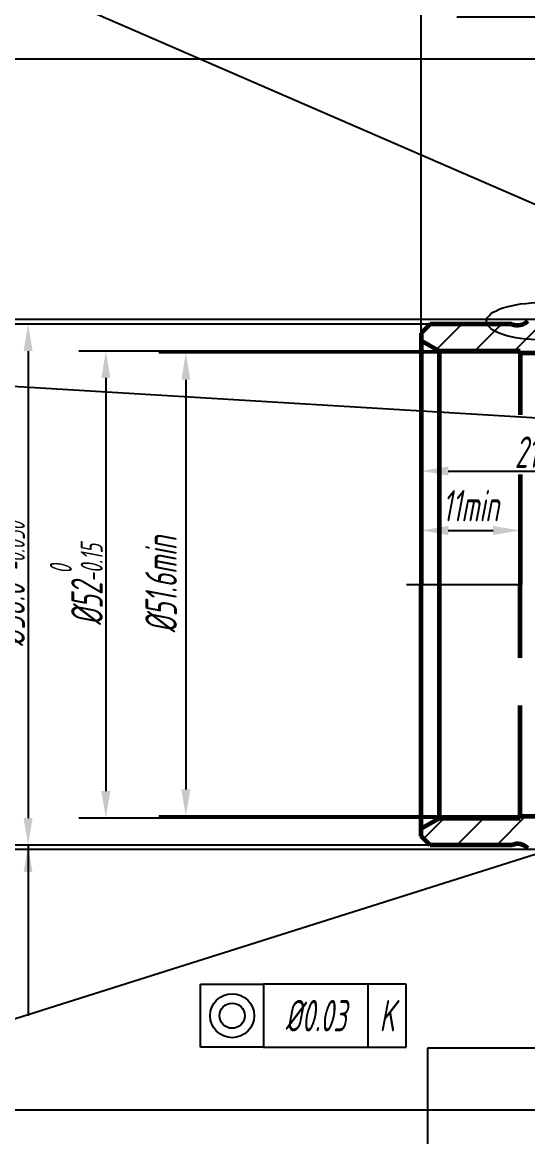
# Model space of a CAD drawing. Header units: millimetres. Extents: x 74 to 3431, y 5 to 1436.
# Drawn here: x 143.3 to 199.5, y 107.7 to 231.8 of the extents above; entities that cross this region are included whole.
import ezdxf
from ezdxf.enums import TextEntityAlignment as Align

# ---------------------------------------------------------------- set-up
doc = ezdxf.new("R2010")
doc.units = ezdxf.units.MM
doc.header["$LTSCALE"] = 10
doc.header["$MEASUREMENT"] = 0
doc.linetypes.add('G', pattern=[2, 1.25, -0.25, 0.25, -0.25])
doc.layers.get('0').update_dxf_attribs({"lineweight": 60})
doc.layers.get('Defpoints').update_dxf_attribs({"lineweight": 25})
for name, color, linetype, lineweight in [('02', 1, 'Continuous', 25), ('05', 4, 'G', 25), ('08', 1, 'Continuous', 25)]:
    doc.layers.add(name, color=color, linetype=linetype, lineweight=lineweight)
doc.layers.add('14', color=3, linetype='Continuous')
doc.styles.get("Standard").update_dxf_attribs({"font": 'gbeitc', "width": 0.707, "bigfont": 'gbcbig.shx'})
doc.dimstyles.new('INTE', dxfattribs={"dimtxt": 3.5, "dimasz": 3, "dimexe": 3, "dimexo": 0, "dimgap": 1, "dimtad": 1, "dimdec": 8, "dimdsep": 46, "dimtxsty": 'Standard', "dimcen": 0, "dimclrd": 1, "dimclre": 1, "dimclrt": 3, "dimaunit": 1, "dimadec": 0, "dimazin": 0, "dimtfac": 1, "dimtmove": 0, "dimatfit": 0, "dimfxl": 1, "dimarcsym": 0})

# ---------------------------------------------------------------- blocks, each defined once
blk = doc.blocks.new('*D202')
at = {"layer": '02', "color": 1, "lineweight": -2}
for p, q in [((205.7, 227.71), (124.59, 227.71)), ((127.59, 224.71), (127.59, 113.71)), ((205.7, 110.71), (124.59, 110.71))]:
    blk.add_line(p, q, dxfattribs=at)
at = {"layer": '02', "color": 1}
for points in [[(127.09, 224.71), (128.09, 224.71), (127.59, 227.71)], [(127.09, 113.71), (128.09, 113.71), (127.59, 110.71)]]:
    blk.add_solid(points, dxfattribs=at)
at = {"layer": 'Defpoints', "color": 0}
for p in [(205.7, 227.71), (127.59, 110.71), (205.7, 110.71)]:
    blk.add_point(p, dxfattribs=at)
at = {"layer": '02', "color": 3, "insert": (124.84, 169.21), "char_height": 3.5, "attachment_point": 5, "rotation": 90}
blk.add_mtext('%%c117.0%%p0.2', dxfattribs=at)
blk = doc.blocks.new('*D203')
at = {"layer": '02', "color": 1, "lineweight": -2}
for p, q in [((188.7, 198.21), (140.97, 198.21)), ((143.97, 195.21), (143.97, 143.21)), ((188.7, 140.21), (140.97, 140.21))]:
    blk.add_line(p, q, dxfattribs=at)
at = {"layer": '02', "color": 1}
for points in [[(143.47, 195.21), (144.47, 195.21), (143.97, 198.21)], [(143.47, 143.21), (144.47, 143.21), (143.97, 140.21)]]:
    blk.add_solid(points, dxfattribs=at)
at = {"layer": 'Defpoints', "color": 0}
for p in [(188.7, 198.21), (143.97, 140.21), (188.7, 140.21)]:
    blk.add_point(p, dxfattribs=at)
at = {"layer": '02', "color": 3, "insert": (140.67, 169.28), "char_height": 3.5, "attachment_point": 5, "rotation": 90}
blk.add_mtext('%%c58.0 {\\C1;\\H0.7x;\\S 0^ -0.050;}', dxfattribs=at)
blk = doc.blocks.new('*D204')
at = {"layer": '02', "color": 1, "lineweight": -2}
for p, q in [((200.86, 198.71), (131.9, 198.71)), ((134.9, 142.71), (134.9, 195.71)), ((200.72, 139.71), (131.9, 139.71))]:
    blk.add_line(p, q, dxfattribs=at)
at = {"layer": '02', "color": 1}
for points in [[(134.4, 195.71), (135.4, 195.71), (134.9, 198.71)], [(134.4, 142.71), (135.4, 142.71), (134.9, 139.71)]]:
    blk.add_solid(points, dxfattribs=at)
at = {"layer": 'Defpoints', "color": 0}
for p in [(134.9, 198.71), (200.86, 198.71), (200.72, 139.71)]:
    blk.add_point(p, dxfattribs=at)
at = {"layer": '02', "color": 3, "insert": (131.6, 169.21), "char_height": 3.5, "attachment_point": 5, "rotation": 90}
blk.add_mtext('%%c59.0 {\\C1;\\H0.7x;\\S 0^ -0.033;}', dxfattribs=at)
blk = doc.blocks.new('*D205')
at = {"layer": '02', "color": 1, "lineweight": -2}
for p, q in [((189.7, 195.21), (149.62, 195.21)), ((152.62, 192.21), (152.62, 146.21)), ((189.7, 143.21), (149.62, 143.21))]:
    blk.add_line(p, q, dxfattribs=at)
at = {"layer": '02', "color": 1}
for points in [[(152.12, 192.21), (153.12, 192.21), (152.62, 195.21)], [(152.12, 146.21), (153.12, 146.21), (152.62, 143.21)]]:
    blk.add_solid(points, dxfattribs=at)
at = {"layer": 'Defpoints', "color": 0}
for p in [(189.7, 195.21), (152.62, 143.21), (189.7, 143.21)]:
    blk.add_point(p, dxfattribs=at)
at = {"layer": '02', "color": 3, "insert": (149.33, 169.21), "char_height": 3.5, "attachment_point": 5, "rotation": 90}
blk.add_mtext('%%c52{\\C1;\\H0.7x;\\S 0^ -0.15;}', dxfattribs=at)
blk = doc.blocks.new('*D206')
at = {"layer": '02', "color": 1, "lineweight": -2}
for p, q in [((198.7, 195.01), (158.52, 195.01)), ((161.52, 192.01), (161.52, 146.41)), ((198.7, 143.41), (158.52, 143.41))]:
    blk.add_line(p, q, dxfattribs=at)
at = {"layer": '02', "color": 1}
for points in [[(161.02, 192.01), (162.02, 192.01), (161.52, 195.01)], [(161.02, 146.41), (162.02, 146.41), (161.52, 143.41)]]:
    blk.add_solid(points, dxfattribs=at)
at = {"layer": 'Defpoints', "color": 0}
for p in [(198.7, 195.01), (161.52, 143.41), (198.7, 143.41)]:
    blk.add_point(p, dxfattribs=at)
at = {"layer": '02', "color": 3, "insert": (158.77, 169.21), "char_height": 3.5, "attachment_point": 5, "rotation": 90}
blk.add_mtext('%%c51.6min', dxfattribs=at)
blk = doc.blocks.new('*D207')
at = {"layer": '02', "color": 1, "lineweight": -2}
for p, q in [((209.5, 185.23), (209.5, 178.85)), ((187.7, 184.68), (187.7, 178.85)), ((190.7, 181.85), (206.5, 181.85))]:
    blk.add_line(p, q, dxfattribs=at)
at = {"layer": '02', "color": 1}
for points in [[(190.7, 182.35), (190.7, 181.35), (187.7, 181.85)], [(206.5, 182.35), (206.5, 181.35), (209.5, 181.85)]]:
    blk.add_solid(points, dxfattribs=at)
at = {"layer": 'Defpoints', "color": 0}
for p in [(209.5, 185.23), (187.7, 184.68), (209.5, 181.85)]:
    blk.add_point(p, dxfattribs=at)
at = {"layer": '02', "color": 3, "insert": (202.21, 185.14), "char_height": 3.5, "attachment_point": 5}
blk.add_mtext('21.8{\\C1;\\H0.7x;\\S 0^ -0.3;}', dxfattribs=at)
blk = doc.blocks.new('*D208')
at = {"layer": '02', "color": 1, "lineweight": -2}
for p, q in [((187.7, 174.87), (187.7, 178.23)), ((198.7, 174.69), (198.7, 178.23)), ((190.7, 175.23), (195.7, 175.23))]:
    blk.add_line(p, q, dxfattribs=at)
at = {"layer": '02', "color": 1}
for points in [[(190.7, 175.73), (190.7, 174.73), (187.7, 175.23)], [(195.7, 175.73), (195.7, 174.73), (198.7, 175.23)]]:
    blk.add_solid(points, dxfattribs=at)
at = {"layer": 'Defpoints', "color": 0}
for p in [(198.7, 175.23), (187.7, 174.87), (198.7, 174.69)]:
    blk.add_point(p, dxfattribs=at)
at = {"layer": '02', "color": 3, "insert": (193.2, 177.98), "char_height": 3.5, "attachment_point": 5}
blk.add_mtext('11min', dxfattribs=at)
blk = doc.blocks.new('*D209')
at = {"layer": '02', "color": 1, "lineweight": -2}
for p, q in [((204.7, 224.21), (204.7, 240.53)), ((205.7, 223.21), (205.7, 240.53)), ((201.7, 237.53), (196.17, 237.53)), ((205.7, 237.53), (204.7, 237.53)), ((208.7, 237.53), (211.7, 237.53))]:
    blk.add_line(p, q, dxfattribs=at)
at = {"layer": '02', "color": 1}
for points in [[(201.7, 238.03), (201.7, 237.03), (204.7, 237.53)], [(208.7, 238.03), (208.7, 237.03), (205.7, 237.53)]]:
    blk.add_solid(points, dxfattribs=at)
at = {"layer": 'Defpoints', "color": 0}
for p in [(204.7, 237.53), (204.7, 224.21), (205.7, 223.21)]:
    blk.add_point(p, dxfattribs=at)
at = {"layer": '02', "color": 3, "insert": (197.43, 240.28), "char_height": 3.5, "attachment_point": 5}
blk.add_mtext('1', dxfattribs=at)
blk = doc.blocks.new('*D210')
at = {"layer": '02', "color": 1, "lineweight": -2}
for p, q in [((187.7, 197.21), (187.7, 266.52)), ((204.7, 226.71), (204.7, 266.52)), ((190.7, 263.52), (201.7, 263.52))]:
    blk.add_line(p, q, dxfattribs=at)
at = {"layer": '02', "color": 1}
for points in [[(190.7, 264.02), (190.7, 263.02), (187.7, 263.52)], [(201.7, 264.02), (201.7, 263.02), (204.7, 263.52)]]:
    blk.add_solid(points, dxfattribs=at)
at = {"layer": 'Defpoints', "color": 0}
for p in [(204.7, 263.52), (204.7, 226.71), (187.7, 197.21)]:
    blk.add_point(p, dxfattribs=at)
at = {"layer": '02', "color": 3, "insert": (196.2, 266.82), "char_height": 3.5, "attachment_point": 5}
blk.add_mtext('17 {\\H0.7x;\\S 0^ -0.10;}', dxfattribs=at)
blk = doc.blocks.new('*U31', base_point=(51.6, 123.78))
at = {"layer": '14', "color": 1}
for p, q in [((51.6, 120.28), (51.6, 127.28)), ((51.6, 127.28), (58.6, 127.28)), ((58.6, 127.28), (58.6, 120.28)), ((70.25, 127.28), (58.6, 127.28)), ((70.25, 120.28), (70.25, 127.28)), ((74.47, 127.28), (70.25, 127.28)), ((74.47, 120.28), (74.47, 127.28)), ((58.6, 120.28), (51.6, 120.28)), ((58.6, 120.28), (70.25, 120.28)), ((70.25, 120.28), (74.47, 120.28))]:
    blk.add_line(p, q, dxfattribs=at)
at = {"layer": '14', "color": 3}
for radius in [2.45, 1.4]:
    blk.add_circle((55.1, 123.78), radius, dxfattribs=at)
at = {"layer": '14', "color": 3, "width": 0.707}
for s, p in [('%%c0.03', (64.42, 123.78)), ('K', (72.36, 123.78))]:
    blk.add_text(s, height=3.5, dxfattribs=at).set_placement(p, align=Align.MIDDLE_CENTER)
blk = doc.blocks.new('*D216')
at = {"layer": '02', "color": 1, "lineweight": -2}
for p, q in [((201.58, 232.37), (191.66, 232.37)), ((203.35, 229.95), (201.58, 232.37)), ((205.7, 226.71), (205.11, 227.52))]:
    blk.add_line(p, q, dxfattribs=at)
at = {"layer": '02', "color": 1}
blk.add_solid([(203.75, 230.24), (202.94, 229.65), (205.11, 227.52)], dxfattribs=at)
at = {"layer": 'Defpoints', "color": 0}
for p in [(205.11, 227.52), (205.7, 226.71)]:
    blk.add_point(p, dxfattribs=at)
at = {"layer": '02', "color": 3, "insert": (196.12, 235.12), "char_height": 3.5, "attachment_point": 5}
blk.add_mtext('R1{\\C1;%%p0.25}', dxfattribs=at)

msp = doc.modelspace()

# ---------------------------------------------------------------- linework, layer by layer
for p, q in [((188.70171824, 198.21251821), (187.70171824, 197.21251821)), ((197.7939967, 198.21251821), (188.70171824, 198.21251821)), ((187.70171824, 197.21251821), (187.70171824, 169.21251821)), ((187.70171824, 196.36721875), (189.70171824, 195.21251821)), ((189.70171824, 195.21251821), (198.70171824, 195.21251821)), ((189.70171824, 195.21251821), (189.70171824, 143.21251821)), ((198.70171824, 195.21251821), (198.70171824, 188.10893493)), ((198.70171824, 195.01251821), (209.50171824, 195.01251821)), ((198.70171824, 181.46024294), (198.70171824, 169.21251821)), ((187.70171824, 141.21251821), (187.70171824, 169.21251821)), ((198.70171824, 161.06615004), (198.70171824, 169.21251821)), ((198.70171824, 143.21251821), (198.70171824, 155.72983793)), ((187.70171824, 142.05781767), (189.70171824, 143.21251821)), ((189.70171824, 143.21251821), (198.70171824, 143.21251821)), ((198.70171824, 143.41251821), (209.50171824, 143.41251821)), ((188.70171824, 140.21251821), (187.70171824, 141.21251821)), ((197.7939967, 140.21251821), (188.70171824, 140.21251821))]:
    msp.add_line(p, q)
for centre, start, end in [((198.41397654, 199.68751821), 247.2017519003, 315), ((198.41397654, 138.73751821), 45, 112.7982480997)]:
    msp.add_arc(centre, 1.6, start, end)
at = {"layer": '02'}
for p, q in [((209.01791659, 207.72937179), (114.67291562, 248.76671216)), ((199.37900654, 196.52459384), (201.5669309, 198.71251821)), ((189.40145386, 195.38587593), (192.22809614, 198.21251821)), ((193.64751352, 195.21251821), (195.87083316, 197.43583785)), ((195.87083316, 197.43583785), (196.64751352, 198.21251821)), ((198.0669309, 195.21251821), (199.37900654, 196.52459384)), ((214.13135102, 186.90267753), (114.67291562, 192.90992807)), ((216.73305428, 144.35260269), (114.67291562, 112.06382457)), ((187.98141148, 140.93282496), (190.26110473, 143.21251821)), ((191.68052211, 140.21251821), (194.68052211, 143.21251821)), ((196.09993949, 140.21251821), (199.29993949, 143.41251821))]:
    msp.add_line(p, q, dxfattribs=at)
at = {"layer": '05'}
msp.add_line((186.05712279, 169.21251821), (253.51112188, 169.21251821), dxfattribs=at)
at = {"layer": '08'}
msp.add_ellipse((201.18238676, 198.52190004), major_axis=(-6.22022122, 0), ratio=0.3355089375, dxfattribs=at)
at = {"layer": '14', "color": 1}
msp.add_lwpolyline([(134.97516973, 139.71251821, 0, 0.75, 0), (134.97516973, 136.71251821, 0, 0, 0), (134.97516973, 121.21574365, 0, 0, 0), (163.16484599, 121.21574365, 0, 0, 0)], format="xyseb", dxfattribs=at)

# ---------------------------------------------------------------- block references
at = {"layer": '14'}
msp.add_blockref('*U31', (163.16484599, 121.21574365), dxfattribs=at)

# ---------------------------------------------------------------- dimensions: what is measured, and where the dimension line sits
at = {"layer": '02'}
for base, p1, p2, text, picture, middle in [((204.70171824, 263.52463946), (187.70171824, 197.21251821), (204.70171824, 226.71251821), '17 {\\H0.7x;\\S 0^ -0.10;}', '*D210', (196.20171824, 266.82151446)), ((198.70171824, 175.23131749), (187.70171824, 174.86781162), (198.70171824, 174.68605868), '11min', '*D208', (193.20171824, 177.98131749))]:
    dim = msp.add_linear_dim(base=base, p1=p1, p2=p2, text=text, dimstyle='INTE', dxfattribs=at)
    dim.commit()
    dim.dimension.update_dxf_attribs({"geometry": picture, "text_midpoint": middle})
for base, p1, p2, text, picture, middle in [((204.70171824, 237.53310922), (205.70171824, 223.21251821), (204.70171824, 224.21251821), '1', '*D209', (197.42998476, 237.53310922)), ((209.50171824, 181.84774095), (187.70171824, 184.68247713), (209.50171824, 185.22773595), '21.8{\\C1;\\H0.7x;\\S 0^ -0.3;}', '*D207', (202.20912315, 181.84774095))]:
    dim = msp.add_linear_dim(base=base, p1=p1, p2=p2, text=text, dimstyle='INTE', dxfattribs=at)
    dim.commit()
    dim.dimension.update_dxf_attribs({"geometry": picture, "text_midpoint": middle, "dimtype": 160})
dim = msp.add_radius_dim(center=(205.70171824, 226.71251821), mpoint=(205.11311183, 227.52093796), text='R1{\\C1;%%p0.25}', dimstyle='INTE', override={"dimtih": 1, "dimtoh": 1}, dxfattribs=at)
dim.commit()
dim.dimension.update_dxf_attribs({"geometry": '*D216', "text_midpoint": (196.12221818, 232.37145648), "dimtype": 164})
for base, p1, p2, text, picture, middle in [((127.58826521, 110.71251821), (205.70171824, 227.71251821), (205.70171824, 110.71251821), '%%c117.0%%p0.2', '*D202', (127.58826521, 169.21251821)), ((134.90115055, 198.71251821), (200.71875595, 139.71251821), (200.85874744, 198.71251821), '%%c59.0 {\\C1;\\H0.7x;\\S 0^ -0.033;}', '*D204', (134.90115055, 169.21251821)), ((143.96588126, 140.21251821), (188.70171824, 198.21251821), (188.70171824, 140.21251821), '%%c58.0 {\\C1;\\H0.7x;\\S 0^ -0.050;}', '*D203', (143.96588126, 169.28016763)), ((152.62402544, 143.21251821), (189.70171824, 195.21251821), (189.70171824, 143.21251821), '%%c52{\\C1;\\H0.7x;\\S 0^ -0.15;}', '*D205', (152.62402544, 169.21251821)), ((161.51617494, 143.41251821), (198.70171824, 195.01251821), (198.70171824, 143.41251821), '%%c51.6min', '*D206', (161.51617494, 169.21251821))]:
    dim = msp.add_linear_dim(base=base, p1=p1, p2=p2, angle=90, text=text, dimstyle='INTE', dxfattribs=at)
    dim.commit()
    dim.dimension.update_dxf_attribs({"geometry": picture, "text_midpoint": middle, "dimtype": 160})

# ---------------------------------------------------------------- leaders
for points in [[(143.96588126, 140.21251821), (143.96588126, 121.21574365)], [(204.70171824, 117.58510778), (188.3937412, 117.58510778), (188.3937412, 75.82263989)]]:
    msp.add_leader(points, dimstyle='INTE', override={"dimgap": 1, "dimtad": 0}, dxfattribs=at)

doc.saveas('drawing.dxf')
